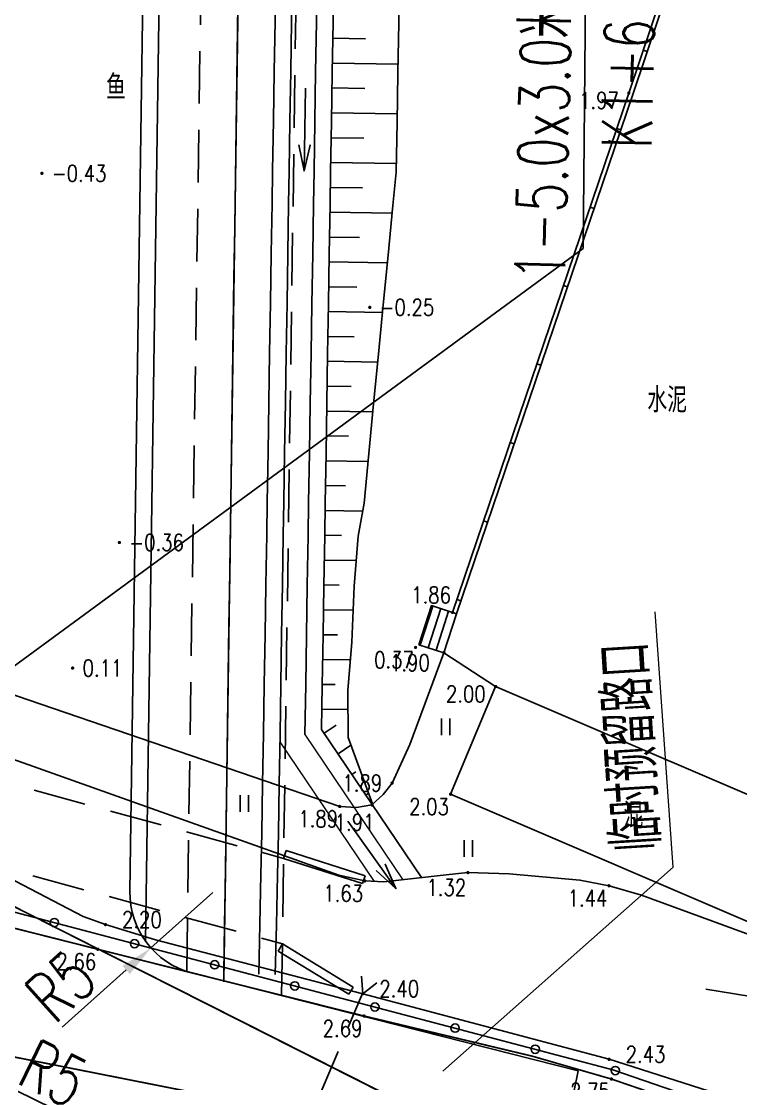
# Model space of a CAD drawing. Extents: x 500036 to 1001740, y 2543128 to 5086681.
# Drawn here: x 500801.2 to 500844.6, y 2544187.8 to 2544251.9 of the extents above; entities that cross this region are included whole.
import ezdxf
from ezdxf.enums import TextEntityAlignment as Align

# ---------------------------------------------------------------- set-up
doc = ezdxf.new("R2010")
doc.units = 0
doc.header["$LTSCALE"] = 0.5
doc.linetypes.add('HIDDEN', pattern=[9.525, 6.35, -3.175])
doc.layers.get('0').update_dxf_attribs({"linetype": 'CONTINUOUS', "lineweight": 5})
doc.layers.get('Defpoints').update_dxf_attribs({"linetype": 'CONTINUOUS'})
for name, color, linetype in [('0-文字', 7, 'CONTINUOUS'), ('GCD', 8, 'CONTINUOUS'), ('LJBX', 7, 'CONTINUOUS'), ('SPX', 4, 'CONTINUOUS'), ('分隔带', 3, 'CONTINUOUS'), ('地形图', 8, 'CONTINUOUS'), ('桥梁', 6, 'CONTINUOUS'), ('流水线', 5, 'CONTINUOUS'), ('路基边线', 1, 'CONTINUOUS'), ('路面边线', 7, 'CONTINUOUS')]:
    doc.layers.add(name, color=color, linetype=linetype)
doc.layers.add('标注', color=4, linetype='CONTINUOUS', lineweight=15)
doc.styles.add('HZ', font='romans.shx', dxfattribs={"width": 0.8, "bigfont": 'hztxt.shx'})
doc.styles.get("Standard").update_dxf_attribs({"font": 'simplex1.shx', "width": 0.7, "bigfont": 'hztxt.shx'})
doc.linetypes.add('10421', pattern='A,2,[150,AAA.SHX,S=1,R=0,X=0,Y=1],1e-11', length=2)
doc.linetypes.add('1161', pattern='A,0,[149,AAA.SHX,S=0.15,R=0,X=0,Y=0],-1.6', length=1.6)
doc.dimstyles.new('比例1000', dxfattribs={"dimtxt": 3, "dimasz": 2, "dimexe": 0.8, "dimexo": 0.8, "dimgap": 0.4, "dimtad": 1, "dimdsep": 46, "dimtxsty": 'Standard', "dimcen": 0.09, "dimclrd": 256, "dimclre": 256, "dimclrt": 7, "dimadec": 0, "dimazin": 0, "dimtfac": 1, "dimtix": 1, "dimtmove": 0, "dimatfit": 3, "dimfxl": 0, "dimtolj": 1, "dimtzin": 0, "dimarcsym": 0})

# ---------------------------------------------------------------- blocks, each defined once
blk = doc.blocks.new('*D18')
at = {"layer": 'Defpoints', "color": 0, "linetype": 'ByBlock'}
for p in [(500795.244, 2544494.72), (500765.209, 2544215.553), (500795.314, 2544209.967), (500817.01, 2544201.398), (500790.911, 2544194.774)]:
    blk.add_point(p, dxfattribs=at)
at = {"layer": '标注', "linetype": 'ByBlock', "lineweight": -2}
blk.add_arc((500791.109, 2544208.475), 4.461, 10.6219, 63.26726, dxfattribs=at)
at = {"layer": '标注', "linetype": 'ByBlock'}
for points in [[(500793.037, 2544212.136), (500793.195, 2544212.784), (500791.174, 2544212.936)], [(500795.827, 2544209.284), (500795.161, 2544209.311), (500795.413, 2544207.299)]]:
    blk.add_solid(points, dxfattribs=at)
at = {"layer": '标注', "color": 7, "linetype": 'ByBlock', "insert": (500796.193, 2544212.299), "char_height": 3, "attachment_point": 5, "rotation": 306.94458}
blk.add_mtext('\\A1;104°', dxfattribs=at)
blk = doc.blocks.new('*D21')
at = {"layer": 'Defpoints', "color": 0, "linetype": 'ByBlock'}
for p in [(500807.322, 2544184.257), (500811.819, 2544182.07)]:
    blk.add_point(p, dxfattribs=at)
at = {"layer": '标注', "linetype": 'ByBlock', "lineweight": -2}
for p, q in [((500800.865, 2544187.397), (500805.523, 2544185.132)), ((500811.819, 2544182.07), (500807.322, 2544184.257))]:
    blk.add_line(p, q, dxfattribs=at)
at = {"layer": '标注', "linetype": 'ByBlock'}
blk.add_solid([(500805.669, 2544185.431), (500805.378, 2544184.832), (500807.322, 2544184.257)], dxfattribs=at)
at = {"layer": '标注', "color": 7, "linetype": 'ByBlock', "insert": (500803.126, 2544188.41), "char_height": 3, "attachment_point": 5, "rotation": 334.0688}
blk.add_mtext('\\A1;R5', dxfattribs=at)
blk = doc.blocks.new('*D25')
at = {"layer": 'Defpoints', "color": 0, "linetype": 'ByBlock'}
for p in [(500812.729, 2544199.33), (500809.002, 2544195.997)]:
    blk.add_point(p, dxfattribs=at)
at = {"layer": '标注', "linetype": 'ByBlock', "lineweight": -2}
for p, q in [((500812.729, 2544199.33), (500809.002, 2544195.997)), ((500803.65, 2544191.211), (500807.511, 2544194.664))]:
    blk.add_line(p, q, dxfattribs=at)
at = {"layer": '标注', "linetype": 'ByBlock'}
blk.add_solid([(500807.289, 2544194.913), (500807.734, 2544194.416), (500809.002, 2544195.997)], dxfattribs=at)
at = {"layer": '标注', "color": 7, "linetype": 'ByBlock', "insert": (500803.569, 2544193.687), "char_height": 3, "attachment_point": 5, "rotation": 41.80484}
blk.add_mtext('\\A1;R5', dxfattribs=at)
blk = doc.blocks.new('*D33')
at = {"layer": 'Defpoints', "color": 0}
for p in [(500795.428, 2544508.137), (500796.374, 2544402.498), (500771.353, 2544398.58), (500816.348, 2544397.93), (500790.78, 2544186.224)]:
    blk.add_point(p, dxfattribs=at)
at = {"layer": '标注', "lineweight": -2}
blk.add_arc((500793.842, 2544398.255), 4.941, 22.52563, 65.82001, dxfattribs=at)
at = {"layer": '标注'}
for points in [[(500795.793, 2544402.438), (500795.938, 2544403.088), (500793.913, 2544403.196)], [(500798.733, 2544400.211), (500798.078, 2544400.086), (500798.782, 2544398.184)]]:
    blk.add_solid(points, dxfattribs=at)
at = {"layer": '标注', "color": 7, "insert": (500798.748, 2544403.022), "char_height": 3, "attachment_point": 5, "rotation": 314.17282}
blk.add_mtext('\\A1;90°', dxfattribs=at)
blk = doc.blocks.new('GC200')
at = {"linetype": 'Continuous', "const_width": 0.2, "flags": 128}
blk.add_lwpolyline([(-0.1, 0, 1), (0.1, 0, 1)], format="xyb", close=True, dxfattribs=at)
blk = doc.blocks.new('HM')
for p, q in [((0, 0), (0.00725, 0)), ((0.00325, 0), (0.00325, 0)), ((0.00635, 0.0005), (0.00725, 0)), ((0.00725, 0), (0.00635, -0.0005))]:
    blk.add_line(p, q)
blk = doc.blocks.new('gc121')
for p, q in [((-0.5, -1), (-0.5, 1)), ((0.5, -1), (0.5, 1))]:
    blk.add_line(p, q)
blk = doc.blocks.new('gc170')
at = {"linetype": 'Continuous'}
blk.add_circle((0, 0), 0.5, dxfattribs=at)

msp = doc.modelspace()

# ---------------------------------------------------------------- linework, layer by layer
at = {"layer": 'LJBX', "flags": 128}
msp.add_lwpolyline([(500813.409, 2544194.449), (500813.452, 2544197.449), (500813.496, 2544200.449), (500813.539, 2544203.449), (500813.582, 2544206.448), (500813.626, 2544209.448), (500813.669, 2544212.448), (500813.712, 2544215.447), (500813.756, 2544218.447), (500813.799, 2544221.447), (500813.842, 2544224.447), (500813.886, 2544227.446), (500813.929, 2544230.446), (500813.972, 2544233.446), (500814.015, 2544236.445), (500814.059, 2544239.445), (500814.102, 2544242.445), (500814.146, 2544245.501), (500814.189, 2544248.444), (500814.232, 2544251.444), (500814.275, 2544254.443)], dxfattribs=at)
at = {"layer": 'SPX', "linetype": 'ByBlock'}
for p, q in [((500819.974, 2544250.895), (500821.956, 2544250.863)), ((500819.949, 2544249.396), (500823.912, 2544249.331)), ((500819.925, 2544247.896), (500821.905, 2544247.864)), ((500819.901, 2544246.396), (500823.859, 2544246.332)), ((500819.876, 2544244.896), (500821.854, 2544244.864)), ((500819.852, 2544243.396), (500823.806, 2544243.332)), ((500819.828, 2544241.897), (500821.765, 2544241.865)), ((500819.803, 2544240.397), (500823.557, 2544240.336)), ((500819.779, 2544238.897), (500821.595, 2544238.867)), ((500819.755, 2544237.397), (500823.266, 2544237.34)), ((500819.73, 2544235.897), (500821.426, 2544235.87)), ((500819.706, 2544234.398), (500822.975, 2544234.344)), ((500819.682, 2544232.898), (500821.256, 2544232.872)), ((500819.657, 2544231.398), (500822.685, 2544231.349)), ((500819.633, 2544229.898), (500821.086, 2544229.875)), ((500819.609, 2544228.398), (500822.394, 2544228.353)), ((500819.584, 2544226.899), (500820.917, 2544226.877)), ((500819.56, 2544225.399), (500822.104, 2544225.357)), ((500819.536, 2544223.899), (500820.747, 2544223.879)), ((500819.511, 2544222.399), (500821.775, 2544222.362)), ((500819.487, 2544220.899), (500820.498, 2544220.883)), ((500819.463, 2544219.399), (500821.388, 2544219.368)), ((500819.438, 2544217.9), (500820.354, 2544217.885)), ((500819.414, 2544216.4), (500821.204, 2544216.371)), ((500819.39, 2544214.9), (500820.265, 2544214.886)), ((500819.366, 2544213.4), (500821.03, 2544213.373)), ((500819.341, 2544211.9), (500820.122, 2544211.888)), ((500819.317, 2544210.401), (500820.886, 2544210.375)), ((500819.451, 2544208.948), (500820.171, 2544209.433)), ((500820.29, 2544207.704), (500821.072, 2544208.231)), ((500821.128, 2544206.461), (500821.365, 2544206.62)), ((500821.967, 2544205.217), (500822.133, 2544205.328))]:
    msp.add_line(p, q, dxfattribs=at)
at = {"layer": 'SPX', "flags": 128}
msp.add_lwpolyline([(500818.292, 2544208.878), (500818.341, 2544211.878), (500818.389, 2544214.877), (500818.438, 2544217.877), (500818.487, 2544220.877), (500818.519, 2544222.876), (500818.568, 2544225.876), (500818.616, 2544228.875), (500818.665, 2544231.875), (500818.714, 2544234.875), (500818.762, 2544237.874), (500818.811, 2544240.874), (500818.844, 2544242.874), (500818.892, 2544245.873), (500818.941, 2544248.873), (500818.989, 2544251.873), (500819.038, 2544254.872), (500819.087, 2544257.872), (500819.136, 2544260.902), (500819.13, 2544261.622, -0.034699), (500820.172, 2544273.985), (500823.052, 2544292.403)], format="xyb", dxfattribs=at)
for points in [[(500815.505, 2544194.418), (500815.572, 2544197.419), (500815.639, 2544200.418), (500815.695, 2544202.919), (500815.744, 2544205.919), (500815.792, 2544208.919), (500815.841, 2544211.918), (500815.89, 2544214.918), (500815.938, 2544217.917), (500815.987, 2544220.917), (500816.019, 2544222.917), (500816.068, 2544225.916), (500816.117, 2544228.916), (500816.165, 2544231.916), (500816.214, 2544234.915), (500816.263, 2544237.915), (500816.311, 2544240.914), (500816.344, 2544242.914), (500816.392, 2544245.914), (500816.441, 2544248.913), (500816.49, 2544251.913), (500816.538, 2544254.913)], [(500816.504, 2544194.396), (500816.572, 2544197.396), (500816.639, 2544200.396), (500816.695, 2544202.9), (500816.744, 2544205.903), (500816.792, 2544208.902), (500816.841, 2544211.902), (500816.89, 2544214.902), (500816.938, 2544217.901), (500816.987, 2544220.901), (500817.019, 2544222.901), (500817.068, 2544225.9), (500817.117, 2544228.9), (500817.165, 2544231.899), (500817.214, 2544234.899), (500817.263, 2544237.899), (500817.311, 2544240.898), (500817.344, 2544242.898), (500817.392, 2544245.898), (500817.441, 2544248.897), (500817.49, 2544251.897), (500817.538, 2544254.896)], [(500825.321, 2544200.242), (500819.297, 2544209.176), (500819.341, 2544211.862), (500819.389, 2544214.861), (500819.438, 2544217.861), (500819.486, 2544220.86), (500819.519, 2544222.86), (500819.568, 2544225.86), (500819.616, 2544228.859), (500819.665, 2544231.859), (500819.714, 2544234.858), (500819.762, 2544237.858), (500819.811, 2544240.858), (500819.843, 2544242.857), (500819.892, 2544245.857), (500819.941, 2544248.857), (500819.989, 2544251.856), (500820.038, 2544254.856)], [(500822.39, 2544204.624), (500820.903, 2544208.692), (500820.874, 2544211.538), (500821.121, 2544214.448), (500821.268, 2544217.836), (500821.503, 2544220.837), (500821.859, 2544222.832), (500822.149, 2544225.829), (500822.44, 2544228.825), (500822.731, 2544231.821), (500823.021, 2544234.817), (500823.312, 2544237.813), (500823.603, 2544240.809), (500823.796, 2544242.807), (500823.85, 2544245.806), (500823.903, 2544248.806), (500823.957, 2544251.805), (500824.01, 2544254.805)]]:
    msp.add_lwpolyline(points, dxfattribs=at)
at = {"layer": '分隔带'}
msp.add_line((500809.633, 2544261.942), (500808.686, 2544196.388), dxfattribs=at)
at = {"layer": '地形图', "linetype": 'Continuous'}
for p, q in [((500838.707, 2544250.18), (500838.944, 2544250.1)), ((500837.107, 2544245.443), (500837.344, 2544245.362)), ((500836.84, 2544244.654), (500836.603, 2544244.734)), ((500835.502, 2544240.707), (500835.738, 2544240.627)), ((500833.896, 2544235.972), (500834.133, 2544235.892)), ((500832.29, 2544231.237), (500832.527, 2544231.157)), ((500830.684, 2544226.502), (500830.921, 2544226.422)), ((500829.078, 2544221.767), (500829.315, 2544221.687)), ((500827.473, 2544217.032), (500827.709, 2544216.952)), ((500825.252, 2544214.267), (500826.015, 2544216.624)), ((500825.728, 2544214.113), (500826.49, 2544216.471)), ((500827.442, 2544216.163), (500825.929, 2544216.652)), ((500826.203, 2544213.959), (500826.966, 2544216.317)), ((500827.205, 2544216.243), (500827.442, 2544216.163)), ((500826.679, 2544213.805), (500827.442, 2544216.163)), ((500825.166, 2544214.294), (500826.679, 2544213.805)), ((500797.777, 2544199.978), (500833.127, 2544182.133))]:
    msp.add_line(p, q, dxfattribs=at)
at = {"layer": '地形图', "linetype": '10421', "flags": 128}
for points in [[(500827.205, 2544216.243), (500837.836, 2544247.591), (500843.852, 2544265.463), (500844.347, 2544269.556)], [(500765.013, 2544224.374), (500789.599, 2544215.065), (500820.393, 2544204.534), (500821.416, 2544204.477), (500822.34, 2544204.624), (500823.024, 2544205.257), (500823.556, 2544205.945), (500824.624, 2544208.279), (500826.679, 2544213.805)], [(500873.546, 2544182.907), (500870.938, 2544184.088), (500870.133, 2544184.587), (500869.609, 2544185.415), (500869.33, 2544186.854), (500869.427, 2544188.233), (500870.738, 2544190.853), (500870.619, 2544191.513), (500870.357, 2544192.033), (500869.155, 2544192.95), (500864.667, 2544195.25), (500861.971, 2544196.396), (500859.553, 2544197.064), (500851.586, 2544198.659), (500851.29, 2544198.663), (500850.981, 2544198.608), (500850.697, 2544198.385), (500850.484, 2544198.164), (500849.202, 2544195.724), (500848.936, 2544195.54), (500848.371, 2544195.595), (500838.609, 2544199.178), (500836.642, 2544199.746), (500834.887, 2544200.091), (500830.616, 2544200.472), (500828.126, 2544200.543), (500826.824, 2544200.416), (500823.049, 2544199.979), (500821.904, 2544200.039), (500820.338, 2544200.383), (500801.006, 2544207.273), (500776.69, 2544215.547), (500774.688, 2544215.978), (500772.826, 2544216.354), (500766.011, 2544217.726), (500760.314, 2544218.407), (500757.499, 2544218.226), (500755.307, 2544216.674)], [(500754.608, 2544215.045), (500754.045, 2544212.075), (500753.926, 2544210.031), (500754.465, 2544208.706), (500755.86, 2544207.251), (500759.594, 2544206.125), (500765.405, 2544204.609), (500769.503, 2544203.807), (500772.96, 2544203.313), (500778.861, 2544203.007), (500795.962, 2544201.792), (500797.081, 2544201.64), (500798.531, 2544201.215), (500804.925, 2544197.898), (500806.259, 2544197.401), (500809.286, 2544196.477), (500821.784, 2544193.231), (500836.643, 2544189.274), (500849.15, 2544185.279), (500871.267, 2544178.026), (500872.39, 2544180.185)]]:
    msp.add_lwpolyline(points, dxfattribs=at)
at = {"layer": '地形图', "linetype": 'Continuous', "flags": 128}
for points in [[(500844.317, 2544269.309), (500843.852, 2544265.463), (500837.836, 2544247.591), (500827.205, 2544216.243)], [(500844.565, 2544269.279), (500844.097, 2544265.408), (500838.073, 2544247.511), (500827.442, 2544216.163)], [(500795.992, 2544200.879), (500834.913, 2544181.232), (500874.721, 2544165.692)], [(500870, 2544176.881), (500851.134, 2544183.724), (500836.864, 2544188.645), (500823.905, 2544192.064), (500797.018, 2544199.148)]]:
    msp.add_lwpolyline(points, dxfattribs=at)
msp.add_lwpolyline([(500825.166, 2544214.294), (500826.679, 2544213.805), (500827.442, 2544216.163), (500825.929, 2544216.652)], close=True, dxfattribs=at)
at = {"layer": '地形图', "linetype": 'Continuous', "const_width": 0.1, "flags": 128}
for points in [[(500754.608, 2544215.045), (500752.662, 2544211.745), (500752.268, 2544210.5), (500752.62, 2544207.574), (500752.929, 2544206.164), (500753.449, 2544204.874), (500753.904, 2544204.214), (500769.78, 2544202.247), (500772.012, 2544201.789), (500777.353, 2544200.782), (500781.308, 2544200.127), (500792.328, 2544198.986), (500795.711, 2544198.46), (500805.802, 2544195.913), (500821.864, 2544191.884), (500832.019, 2544189.459), (500836.791, 2544188.08), (500842.51, 2544186.118), (500848.937, 2544183.658), (500870.014, 2544175.652), (500875.835, 2544173.48), (500882.372, 2544171.221), (500910.985, 2544162.274)], [(500907.768, 2544157.17), (500896.028, 2544160.545), (500893.346, 2544161.3), (500867.285, 2544170.428), (500852.03, 2544176.118), (500841.616, 2544180.191), (500839.542, 2544180.834), (500836.486, 2544181.656), (500833.001, 2544182.433), (500819.725, 2544185.654), (500761.585, 2544197.169), (500754.721, 2544198.154)]]:
    msp.add_lwpolyline(points, dxfattribs=at)
at = {"layer": '地形图', "linetype": '1161', "flags": 128}
msp.add_lwpolyline([(500826.679, 2544213.805), (500829.801, 2544211.771)], dxfattribs=at)
at = {"layer": '地形图', "linetype": 'Continuous', "elevation": 2.003, "flags": 128}
msp.add_lwpolyline([(500829.801, 2544211.771), (500827.085, 2544205.271), (500848.085, 2544196.271), (500850.86, 2544202.746)], close=True, dxfattribs=at)
at = {"layer": '标注', "linetype": 'ByBlock'}
for p, q in [((500840.516, 2544200.861, 2.003), (500839.425, 2544216.283, 2.003)), ((500826.606, 2544188.557, 2.003), (500840.516, 2544200.861, 2.003))]:
    msp.add_line(p, q, dxfattribs=at)
at = {"layer": '标注'}
for p, q in [((500818.292, 2544208.878), (500824.203, 2544200.113)), ((500816.785, 2544208.431), (500822.463, 2544200.01))]:
    msp.add_line(p, q, dxfattribs=at)
at = {"layer": '桥梁', "color": 7}
for p, q in [((500835.306, 2544261.935), (500835.079, 2544238.199)), ((500835.079, 2544238.199), (500791.068, 2544205.895))]:
    msp.add_line(p, q, dxfattribs=at)
at = {"layer": '桥梁'}
for p, q in [((500817.01, 2544201.398), (500817.162, 2544201.874)), ((500817.162, 2544201.874), (500821.924, 2544200.352)), ((500817.01, 2544201.398), (500821.772, 2544199.875)), ((500821.772, 2544199.875), (500821.924, 2544200.352)), ((500816.674, 2544195.809), (500816.935, 2544196.235)), ((500816.674, 2544195.809), (500820.936, 2544193.195)), ((500816.935, 2544196.235), (500821.198, 2544193.622)), ((500821.784, 2544193.231), (500821.702, 2544194.293)), ((500821.784, 2544193.231), (500822.634, 2544193.879)), ((500820.936, 2544193.195), (500821.198, 2544193.622))]:
    msp.add_line(p, q, dxfattribs=at)
at = {"layer": '桥梁', "linetype": 'HIDDEN'}
msp.add_line((500817.215, 2544182.423), (500821.761, 2544193.237), dxfattribs=at)
at = {"layer": '桥梁', "linetype": 'HIDDEN', "flags": 128}
for points in [[(500765.209, 2544215.553), (500817.01, 2544201.398)], [(500765.134, 2544210.39), (500816.935, 2544196.235)]]:
    msp.add_lwpolyline(points, dxfattribs=at)
at = {"layer": '流水线', "flags": 128}
for points in [[(500818.325, 2544247.886), (500818.244, 2544242.887), (500818.602, 2544244.446), (500818.244, 2544242.887), (500817.937, 2544244.457)], [(500820.882, 2544203.653), (500823.78, 2544199.579), (500823.144, 2544201.047), (500823.78, 2544199.579), (500822.602, 2544200.661)]]:
    msp.add_lwpolyline(points, dxfattribs=at)
at = {"layer": '路基边线', "linetype": 'HIDDEN'}
msp.add_line((500816.89, 2544193.115), (500818.332, 2544292.963), dxfattribs=at)
at = {"layer": '路基边线'}
msp.add_line((500814.383, 2544261.868), (500813.402, 2544193.945), dxfattribs=at)
msp.add_arc((499291.068, 2544216.437), 1522.5, 359.155611, 359.172493, dxfattribs=at)
at = {"layer": '路面边线'}
for p in [(500811.466, 2544194.491, 0.393), (500833.471, 2544182.328)]:
    msp.add_line(p, (500834.784, 2544188.576, 2.535), dxfattribs=at)
at = {"layer": '路面边线', "linetype": 'HIDDEN', "flags": 128}
msp.add_lwpolyline([(500811.16, 2544194.569), (500812.592, 2544293.659)], dxfattribs=at)
at = {"layer": '路面边线', "flags": 128}
msp.add_lwpolyline([(500807.73, 2544199.402), (500808.63, 2544261.745)], dxfattribs=at)
at = {"layer": '路面边线'}
msp.add_arc((500812.729, 2544199.33), 5, 179.17249, 255.36502, dxfattribs=at)

# ---------------------------------------------------------------- block references
at = {"layer": '地形图', "linetype": 'Continuous'}
ref = msp.add_blockref('GC200', (500837.836, 2544247.591, 1.969), dxfattribs=dict(at, xscale=0.5, yscale=0.5, zscale=0.5))
ref.add_attrib('height', '1.97', dxfattribs={"layer": 'GCD', "linetype": 'Continuous', "height": 1, "style": 'HZ', "width": 0.8}).set_placement((500834.836, 2544247.141, 1.97), align=Align.MIDDLE_LEFT)
ref = msp.add_blockref('GC200', (500802.427, 2544242.744, -0.43), dxfattribs=dict(at, xscale=0.5, yscale=0.5, zscale=0.5))
ref.add_attrib('height', '-0.43', dxfattribs={"layer": 'GCD', "linetype": 'Continuous', "height": 1, "style": 'HZ', "width": 0.8}).set_placement((500803.027, 2544242.744, -0.43), align=Align.MIDDLE_LEFT)
ref = msp.add_blockref('GC200', (500822.207, 2544234.655, -0.25), dxfattribs=dict(at, xscale=0.5, yscale=0.5, zscale=0.5))
ref.add_attrib('height', '-0.25', dxfattribs={"layer": 'GCD', "linetype": 'Continuous', "height": 1, "style": 'HZ', "width": 0.8}).set_placement((500822.807, 2544234.655, -0.25), align=Align.MIDDLE_LEFT)
ref = msp.add_blockref('GC200', (500807.103, 2544220.464, -0.36), dxfattribs=dict(at, xscale=0.5, yscale=0.5, zscale=0.5))
ref.add_attrib('height', '-0.36', dxfattribs={"layer": 'GCD', "linetype": 'Continuous', "height": 1, "style": 'HZ', "width": 0.8}).set_placement((500807.703, 2544220.464, -0.36), align=Align.MIDDLE_LEFT)
ref = msp.add_blockref('GC200', (500827.205, 2544216.243, 1.855), dxfattribs=dict(at, xscale=0.5, yscale=0.5, zscale=0.5))
ref.add_attrib('height', '1.86', dxfattribs={"layer": 'GCD', "linetype": 'Continuous', "height": 1, "style": 'HZ', "width": 0.8}).set_placement((500824.705, 2544217.293, 1.86), align=Align.MIDDLE_LEFT)
ref = msp.add_blockref('GC200', (500824.967, 2544214.128, 0.371), dxfattribs=dict(at, xscale=0.5, yscale=0.5, zscale=0.5))
ref.add_attrib('height', '0.37', dxfattribs={"layer": 'GCD', "linetype": 'Continuous', "height": 1, "style": 'HZ', "width": 0.8}).set_placement((500822.467, 2544213.378, 0.37), align=Align.MIDDLE_LEFT)
ref = msp.add_blockref('GC200', (500826.679, 2544213.805, 1.898), dxfattribs=dict(at, xscale=0.5, yscale=0.5, zscale=0.5))
ref.add_attrib('height', '1.90', dxfattribs={"layer": 'GCD', "linetype": 'Continuous', "height": 1, "style": 'HZ', "width": 0.8}).set_placement((500823.429, 2544213.205, 1.9), align=Align.MIDDLE_LEFT)
ref = msp.add_blockref('GC200', (500804.28, 2544212.884, 0.11), dxfattribs=dict(at, xscale=0.5, yscale=0.5, zscale=0.5))
ref.add_attrib('height', '0.11', dxfattribs={"layer": 'GCD', "linetype": 'Continuous', "height": 1, "style": 'HZ', "width": 0.8}).set_placement((500804.88, 2544212.884, 0.11), align=Align.MIDDLE_LEFT)
ref = msp.add_blockref('GC200', (500829.801, 2544211.771, 2.003), dxfattribs=dict(at, xscale=0.5, yscale=0.5, zscale=0.5))
ref.add_attrib('height', '2.00', dxfattribs={"layer": 'GCD', "linetype": 'Continuous', "height": 1, "style": 'HZ', "width": 0.8}).set_placement((500826.801, 2544211.321, 2), align=Align.MIDDLE_LEFT)
at = {"layer": '地形图', "linetype": 'Continuous', "xscale": 0.5, "yscale": 0.5}
for p in [(500826.79, 2544209.335), (500814.634, 2544204.713), (500828.151, 2544201.991)]:
    msp.add_blockref('gc121', p, dxfattribs=at)
at = {"layer": '地形图', "linetype": 'Continuous'}
ref = msp.add_blockref('GC200', (500823.556, 2544205.945, 1.886), dxfattribs=dict(at, xscale=0.5, yscale=0.5, zscale=0.5))
ref.add_attrib('height', '1.89', dxfattribs={"layer": 'GCD', "linetype": 'Continuous', "height": 1, "style": 'HZ', "width": 0.8}).set_placement((500820.556, 2544205.945, 1.89), align=Align.MIDDLE_LEFT)
ref = msp.add_blockref('GC200', (500827.085, 2544205.271, 2.029), dxfattribs=dict(at, xscale=0.5, yscale=0.5, zscale=0.5))
ref.add_attrib('height', '2.03', dxfattribs={"layer": 'GCD', "linetype": 'Continuous', "height": 1, "style": 'HZ', "width": 0.8}).set_placement((500824.585, 2544204.521, 2.03), align=Align.MIDDLE_LEFT)
ref = msp.add_blockref('GC200', (500820.393, 2544204.534, 1.889), dxfattribs=dict(at, xscale=0.5, yscale=0.5, zscale=0.5))
ref.add_attrib('height', '1.89', dxfattribs={"layer": 'GCD', "linetype": 'Continuous', "height": 1, "style": 'HZ', "width": 0.8}).set_placement((500817.893, 2544203.784, 1.89), align=Align.MIDDLE_LEFT)
ref = msp.add_blockref('GC200', (500822.34, 2544204.624, 1.909), dxfattribs=dict(at, xscale=0.5, yscale=0.5, zscale=0.5))
ref.add_attrib('height', '1.91', dxfattribs={"layer": 'GCD', "linetype": 'Continuous', "height": 1, "style": 'HZ', "width": 0.8}).set_placement((500820.09, 2544203.574, 1.91), align=Align.MIDDLE_LEFT)
ref = msp.add_blockref('GC200', (500828.126, 2544200.543, 1.32), dxfattribs=dict(at, xscale=0.5, yscale=0.5, zscale=0.5))
ref.add_attrib('height', '1.32', dxfattribs={"layer": 'GCD', "linetype": 'Continuous', "height": 1, "style": 'HZ', "width": 0.8}).set_placement((500825.626, 2544199.643, 1.32), align=Align.MIDDLE_LEFT)
ref = msp.add_blockref('GC200', (500821.904, 2544200.039, 1.634), dxfattribs=dict(at, xscale=0.5, yscale=0.5, zscale=0.5))
ref.add_attrib('height', '1.63', dxfattribs={"layer": 'GCD', "linetype": 'Continuous', "height": 1, "style": 'HZ', "width": 0.8}).set_placement((500819.404, 2544199.289, 1.63), align=Align.MIDDLE_LEFT)
ref = msp.add_blockref('GC200', (500836.642, 2544199.746, 1.439), dxfattribs=dict(at, xscale=0.5, yscale=0.5, zscale=0.5))
ref.add_attrib('height', '1.44', dxfattribs={"layer": 'GCD', "linetype": 'Continuous', "height": 1, "style": 'HZ', "width": 0.8}).set_placement((500834.142, 2544198.996, 1.44), align=Align.MIDDLE_LEFT)
at = {"layer": '地形图', "linetype": 'Continuous', "yscale": 0.5}
for p, xscale, rotation in [((500803.179, 2544197.525), 0.5000000000630916, 165.2383902718427), ((500808.014, 2544196.251), 0.5000000000630916, 165.2383902718427), ((500812.848, 2544194.977), 0.5000000000630916, 165.2383902718427), ((500817.683, 2544193.703), 0.5000000000630916, 165.2383902718427), ((500822.518, 2544192.429), 0.5000000000630916, 165.2383902718427), ((500827.353, 2544191.154), 0.4999999999829342, 165.222394685234), ((500832.188, 2544189.879), 0.4999999999829342, 165.222394685234), ((500837.019, 2544188.592), 0.4999999999940885, 160.9730157528109)]:
    msp.add_blockref('gc170', p, dxfattribs=dict(at, xscale=xscale, rotation=rotation))
at = {"layer": '地形图', "linetype": 'Continuous'}
ref = msp.add_blockref('GC200', (500806.259, 2544197.401, 2.2), dxfattribs=dict(at, xscale=0.5, yscale=0.5, zscale=0.5))
ref.add_attrib('height', '2.20', dxfattribs={"layer": 'GCD', "linetype": 'Continuous', "height": 1, "style": 'HZ', "width": 0.8}).set_placement((500807.259, 2544197.701, 2.2), align=Align.MIDDLE_LEFT)
ref = msp.add_blockref('GC200', (500805.802, 2544195.913, 2.664), dxfattribs=dict(at, xscale=0.5, yscale=0.5, zscale=0.5))
ref.add_attrib('height', '2.66', dxfattribs={"layer": 'GCD', "linetype": 'Continuous', "height": 1, "style": 'HZ', "width": 0.8}).set_placement((500803.302, 2544195.163, 2.66), align=Align.MIDDLE_LEFT)
ref = msp.add_blockref('GC200', (500821.784, 2544193.231, 2.4), dxfattribs=dict(at, xscale=0.5, yscale=0.5, zscale=0.5))
ref.add_attrib('height', '2.40', dxfattribs={"layer": 'GCD', "linetype": 'Continuous', "height": 1, "style": 'HZ', "width": 0.8}).set_placement((500822.784, 2544193.531, 2.4), align=Align.MIDDLE_LEFT)
at = {"layer": '地形图', "linetype": 'Continuous', "xscale": 500.0000000000247, "yscale": 500, "zscale": 500, "rotation": 350.612938744655}
msp.add_blockref('HM', (500842.484, 2544193.509), dxfattribs=at)
at = {"layer": '地形图', "linetype": 'Continuous'}
ref = msp.add_blockref('GC200', (500821.864, 2544191.884, 2.691), dxfattribs=dict(at, xscale=0.5, yscale=0.5, zscale=0.5))
ref.add_attrib('height', '2.69', dxfattribs={"layer": 'GCD', "linetype": 'Continuous', "height": 1, "style": 'HZ', "width": 0.8}).set_placement((500819.364, 2544191.134, 2.69), align=Align.MIDDLE_LEFT)
ref = msp.add_blockref('GC200', (500836.643, 2544189.274, 2.433), dxfattribs=dict(at, xscale=0.5, yscale=0.5, zscale=0.5))
ref.add_attrib('height', '2.43', dxfattribs={"layer": 'GCD', "linetype": 'Continuous', "height": 1, "style": 'HZ', "width": 0.8}).set_placement((500837.643, 2544189.574, 2.43), align=Align.MIDDLE_LEFT)
ref = msp.add_blockref('GC200', (500836.791, 2544188.08, 2.745), dxfattribs=dict(at, xscale=0.5, yscale=0.5, zscale=0.5))
ref.add_attrib('height', '2.75', dxfattribs={"layer": 'GCD', "linetype": 'Continuous', "height": 1, "style": 'HZ', "width": 0.8}).set_placement((500834.291, 2544187.33, 2.75), align=Align.MIDDLE_LEFT)

# ---------------------------------------------------------------- texts
at = {"layer": '0-文字', "ltscale": 1000, "width": 0.7}
msp.add_text('临时预留路口', height=3, rotation=93.55634, dxfattribs=at).set_placement((500837.582, 2544214.434, 2.003), align=Align.MIDDLE_RIGHT)
at = {"layer": '地形图', "linetype": '10421', "style": 'HZ', "width": 0.8}
msp.add_text('鱼', height=1.5, dxfattribs=at).set_placement((500806.894, 2544248.021), align=Align.MIDDLE)
at = {"layer": '地形图', "linetype": 'Continuous', "style": 'HZ', "width": 0.8}
msp.add_text('水泥', height=1.5, dxfattribs=at).set_placement((500840.148, 2544229.14), align=Align.MIDDLE)
msp.add_text('混', height=1.5, dxfattribs=at).set_placement((500838.708, 2544204.016), align=Align.MIDDLE_RIGHT)
at = {"layer": '桥梁', "color": 7, "width": 0.7}
for s, p in [('1-5.0x3.0米钢筋砼涵', (500833.09, 2544261.416)), ('K1+662.6', (500838.047, 2544258.358))]:
    msp.add_text(s, height=3, rotation=88.57484, dxfattribs=at).set_placement(p, align=Align.MIDDLE_RIGHT)

# ---------------------------------------------------------------- dimensions: what is measured, and where the dimension line sits
at = {"layer": '标注'}
dim = msp.add_angular_dim_2l(base=(500796.374, 2544402.498), line1=((500790.78, 2544186.224), (500795.428, 2544508.137)), line2=((500771.353, 2544398.58), (500816.348, 2544397.93)), dimstyle='比例1000', dxfattribs=at)
dim.commit()
dim.dimension.update_dxf_attribs({"geometry": '*D33', "text_midpoint": (500798.748, 2544403.022)})
at = {"layer": '标注', "linetype": 'ByBlock'}
dim = msp.add_angular_dim_2l(base=(500795.314, 2544209.967), line1=((500765.209, 2544215.553), (500817.01, 2544201.398)), line2=((500790.911, 2544194.774), (500795.244, 2544494.72)), dimstyle='比例1000', dxfattribs=at)
dim.commit()
dim.dimension.update_dxf_attribs({"geometry": '*D18', "text_midpoint": (500796.193, 2544212.299)})
dim = msp.add_radius_dim(center=(500812.729, 2544199.33), mpoint=(500809.002, 2544195.997), dimstyle='比例1000', dxfattribs=at)
dim.commit()
dim.dimension.update_dxf_attribs({"geometry": '*D25', "text_midpoint": (500803.569, 2544193.687)})
dim = msp.add_radius_dim(center=(500811.819, 2544182.07), mpoint=(500807.322, 2544184.257), dimstyle='比例1000', override={"dimfxl": 0}, dxfattribs=at)
dim.commit()
dim.dimension.update_dxf_attribs({"geometry": '*D21', "text_midpoint": (500803.126, 2544188.41)})

doc.saveas('drawing.dxf')
